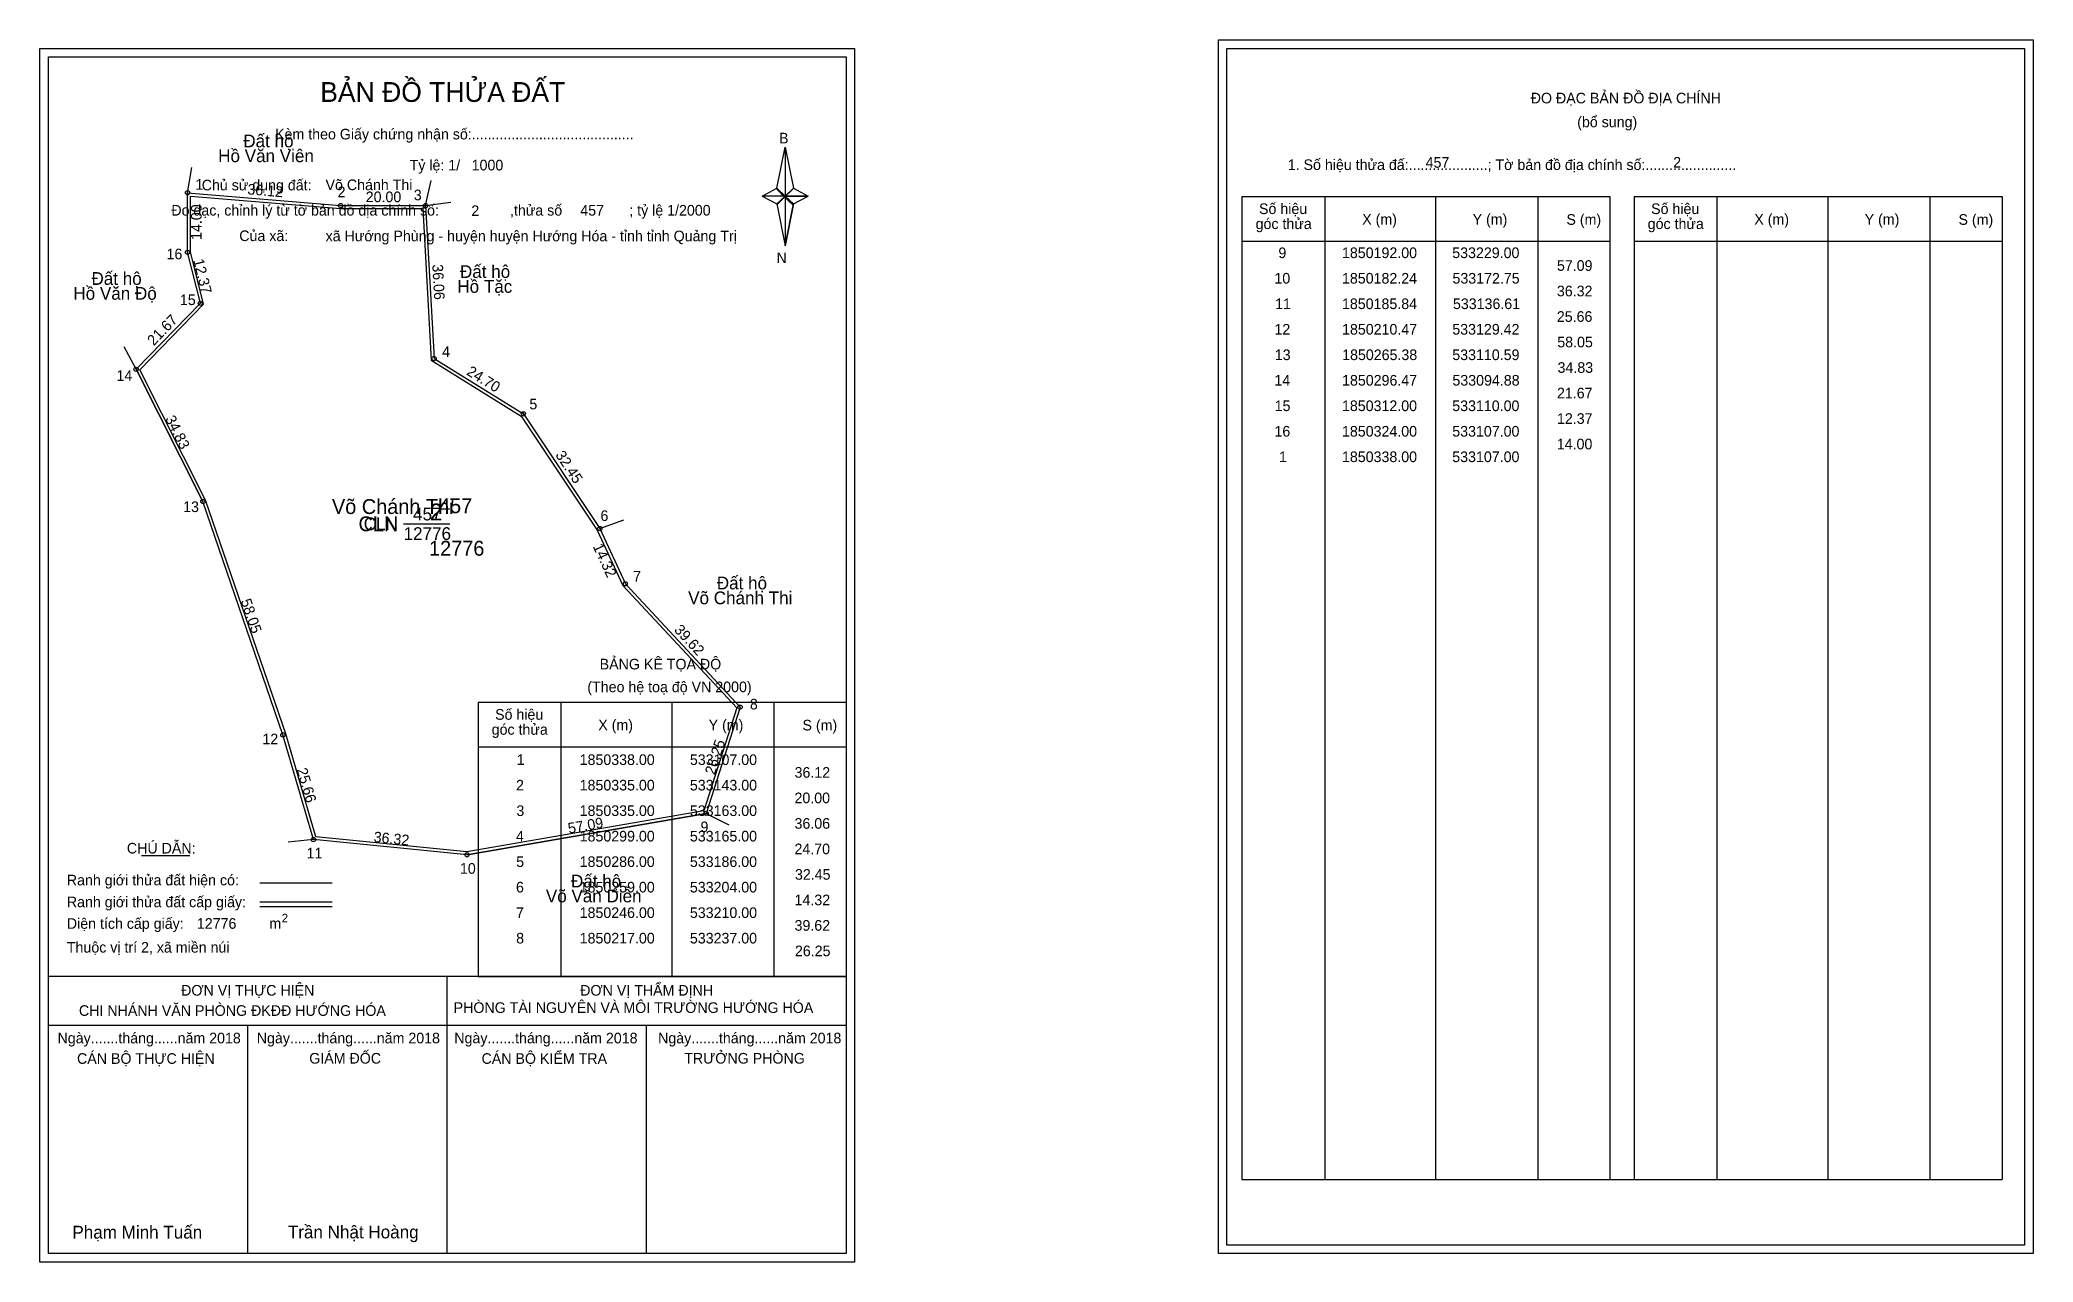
# Model space of a CAD drawing. Extents: x 533072 to 533541, y 1850086 to 1850374.
import ezdxf

# ---------------------------------------------------------------- set-up
doc = ezdxf.new("R2010")
doc.units = 0
for name, color, linetype in [('Level 1', 7, 'Continuous'), ('Level 10', 7, 'Continuous'), ('Level 11', 7, 'Continuous'), ('Level 13', 7, 'Continuous'), ('Level 2', 7, 'Continuous'), ('Level 27', 7, 'Continuous'), ('Level 3', 7, 'Continuous'), ('Level 36', 7, 'Continuous'), ('Level 4', 7, 'Continuous'), ('Level 49', 7, 'Continuous'), ('Level 5', 7, 'Continuous'), ('Level 53', 7, 'Continuous'), ('Level 55', 7, 'Continuous'), ('Level 6', 7, 'Continuous'), ('Level 63', 7, 'Continuous'), ('Level 7', 7, 'Continuous'), ('Level 9', 7, 'Continuous')]:
    doc.layers.add(name, color=color, linetype=linetype)

msp = doc.modelspace()

# ---------------------------------------------------------------- linework, layer by layer
at = {"layer": 'Level 1'}
for p, q in [((533351.56, 1850371.98), (533351.56, 1850371.98)), ((533074.24, 1850369.98), (533074.24, 1850369.98)), ((533245.66, 1850339.1), (533247.63, 1850348.74)), ((533247.63, 1850348.74), (533247.63, 1850337.22)), ((533247.63, 1850348.74), (533249.59, 1850339.1)), ((533242.21, 1850337.22), (533245.66, 1850339.1)), ((533245.66, 1850339.1), (533247.63, 1850337.22)), ((533247.48, 1850337), (533245.66, 1850338.88)), ((533249.45, 1850338.88), (533247.48, 1850337)), ((533247.48, 1850337), (533249.45, 1850338.88)), ((533249.59, 1850339.1), (533247.63, 1850337.22)), ((533247.63, 1850337.22), (533245.66, 1850335.38)), ((533247.48, 1850337), (533245.66, 1850335.16)), ((533245.66, 1850335.16), (533247.48, 1850337)), ((533245.66, 1850335.38), (533247.63, 1850325.52)), ((533249.45, 1850335.16), (533247.48, 1850337)), ((533247.63, 1850337.22), (533247.63, 1850325.52)), ((533247.63, 1850337.22), (533253.04, 1850337.22)), ((533247.63, 1850337.22), (533249.59, 1850335.38)), ((533249.59, 1850335.38), (533247.63, 1850325.52)), ((533249.59, 1850335.38), (533253.04, 1850337.22)), ((533355.09, 1850337.13), (533441.69, 1850337.13)), ((533374.68, 1850105.86), (533374.68, 1850337.13)), ((533400.75, 1850105.86), (533400.75, 1850337.13)), ((533424.73, 1850337.13), (533424.73, 1850105.86)), ((533441.69, 1850337.13), (533441.69, 1850105.86)), ((533447.35, 1850337.13), (533533.95, 1850337.13)), ((533466.94, 1850105.86), (533466.94, 1850337.13)), ((533493.01, 1850105.86), (533493.01, 1850337.13)), ((533516.98, 1850337.13), (533516.98, 1850105.86)), ((533533.95, 1850337.13), (533533.95, 1850105.86)), ((533355.09, 1850326.6), (533441.69, 1850326.6)), ((533447.35, 1850326.6), (533533.95, 1850326.6)), ((533175.33, 1850218.16), (533261.93, 1850218.16)), ((533194.92, 1850153.63), (533194.92, 1850218.16)), ((533220.99, 1850153.63), (533220.99, 1850218.16)), ((533244.96, 1850218.16), (533244.96, 1850153.63)), ((533175.33, 1850207.63), (533261.93, 1850207.63)), ((533096.15, 1850182.05), (533107.56, 1850182.05)), ((533124.02, 1850175.64), (533141.03, 1850175.64)), ((533124.02, 1850171.2), (533141.03, 1850171.2)), ((533124.02, 1850170.1), (533141.03, 1850170.1)), ((533181.06, 1850153.63), (533074.23, 1850153.63)), ((533261.93, 1850153.63), (533157.09, 1850153.63)), ((533168.08, 1850088.41), (533168.08, 1850153.63)), ((533175.33, 1850153.63), (533261.93, 1850153.63)), ((533261.93, 1850142.08), (533074.23, 1850142.08)), ((533121.16, 1850088.41), (533121.16, 1850142.08)), ((533215.01, 1850088.41), (533215.01, 1850142.08)), ((533355.09, 1850105.86), (533533.95, 1850105.86)), ((533539.26, 1850090.41), (533539.26, 1850090.41)), ((533261.93, 1850088.41), (533261.93, 1850088.41))]:
    msp.add_line(p, q, dxfattribs=at)
for points in [[(533245.66, 1850339.1), (533247.63, 1850348.74), (533247.63, 1850337.22)], [(533247.63, 1850337.22), (533249.59, 1850339.1), (533253.04, 1850337.22)], [(533242.21, 1850337.22), (533245.66, 1850335.38), (533247.63, 1850337.22)], [(533247.63, 1850337.22), (533247.63, 1850325.52), (533249.59, 1850335.38)]]:
    msp.add_lwpolyline(points, close=True, dxfattribs=at)
at = {"layer": 'Level 10'}
for p, q in [((533094.88, 1850296.47), (533110.59, 1850265.38)), ((533172.75, 1850182.24), (533229, 1850192))]:
    msp.add_line(p, q, dxfattribs=at)
for points in [[(533107, 1850324), (533107, 1850338), (533143, 1850335), (533163, 1850335), (533165, 1850299), (533186, 1850286), (533204, 1850259), (533210, 1850246), (533237, 1850217), (533229, 1850192), (533172.75, 1850182.24), (533136.61, 1850185.84), (533129.42, 1850210.47), (533110.59, 1850265.38), (533094.88, 1850296.47), (533110, 1850312)], [(533107.7, 1850324.09), (533107.7, 1850337.24), (533142.97, 1850334.3), (533162.34, 1850334.3), (533164.32, 1850298.6), (533185.5, 1850285.48), (533203.39, 1850258.66), (533209.41, 1850245.6), (533236.21, 1850216.82), (533228.46, 1850192.62), (533172.72, 1850182.95), (533137.15, 1850186.49), (533130.09, 1850210.68), (533111.24, 1850265.65), (533095.73, 1850296.34), (533110.77, 1850311.79)]]:
    msp.add_lwpolyline(points, close=True, dxfattribs=at)
at = {"layer": 'Level 11'}
for centre in [(533107, 1850338), (533143, 1850335), (533163, 1850335), (533107, 1850324), (533107, 1850324), (533110, 1850312), (533094.88, 1850296.47), (533165, 1850299), (533186, 1850286), (533110.59, 1850265.38), (533204, 1850259), (533210, 1850246), (533237, 1850217), (533129.42, 1850210.47), (533229, 1850192), (533136.61, 1850185.84), (533172.75, 1850182.24)]:
    msp.add_circle(centre, 0.5, dxfattribs=at)
at = {"layer": 'Level 27'}
for p, q in [((533107, 1850338), (533107.99, 1850343.92)), ((533163, 1850335), (533164.3, 1850340.86)), ((533163, 1850335), (533168.95, 1850335.76)), ((533094.88, 1850296.47), (533092.06, 1850301.76)), ((533204, 1850259), (533209.65, 1850261.03)), ((533229, 1850192), (533234.37, 1850189.32)), ((533136.61, 1850185.84), (533130.64, 1850185.23))]:
    msp.add_line(p, q, dxfattribs=at)
at = {"layer": 'Level 3'}
for p, q in [((533355.09, 1850337.13), (533355.09, 1850105.86)), ((533447.35, 1850337.13), (533447.35, 1850105.86)), ((533175.33, 1850218.16), (533175.33, 1850153.63))]:
    msp.add_line(p, q, dxfattribs=at)
at = {"layer": 'Level 63'}
for points in [[(533072.23, 1850371.98), (533263.93, 1850371.98), (533263.93, 1850086.41), (533072.23, 1850086.41)], [(533349.56, 1850373.98), (533541.26, 1850373.98), (533541.26, 1850088.41), (533349.56, 1850088.41)], [(533351.56, 1850371.98), (533539.26, 1850371.98), (533539.26, 1850090.41), (533351.56, 1850090.41)], [(533074.23, 1850369.98), (533261.93, 1850369.98), (533261.93, 1850088.41), (533074.23, 1850088.41)]]:
    msp.add_lwpolyline(points, close=True, dxfattribs=at)
at = {"layer": 'Level 9'}
msp.add_line((533157.82, 1850260.12), (533168.74, 1850260.12), dxfattribs=at)

# ---------------------------------------------------------------- texts
at = {"layer": 'Level 1'}
for s, height, p in [('BẢN ĐỒ THỬA ĐẤT', 4.6657, (533138.2, 1850359.39)), ('ĐO ĐẠC BẢN ĐỒ ĐỊA CHÍNH', 2.5, (533423.04, 1850359.04)), ('Kèm theo Giấy chứng nhận số:.........................................', 2.5, (533127.58, 1850350.56)), ('B', 2.5, (533246.17, 1850349.62)), ('(bổ sung)', 2.5, (533433.98, 1850353.42)), ('1. Số hiệu thửa đấ:....................; Tờ bản đồ địa chính số:.......................', 2.5, (533365.87, 1850343.36)), ('Chủ sử dụng đất:', 2.5, (533110.32, 1850338.57)), ('Đo đạc, chỉnh lý từ tờ bản đồ địa chính số:                  ,thửa số                 ; tỷ lệ 1/2000', 2.5, (533103.17, 1850332.64)), ('Số hiệu', 2.5, (533359.11, 1850333)), ('Số hiệu', 2.5, (533451.37, 1850333)), ('Của xã:', 2.5, (533119.16, 1850326.64)), ('góc thửa', 2.5, (533358.31, 1850329.47)), ('X (m)', 2.5, (533383.39, 1850330.52)), ('Y (m)', 2.5, (533409.37, 1850330.52)), ('S (m)', 2.5, (533431.44, 1850330.47)), ('góc thửa', 2.5, (533450.57, 1850329.47)), ('X (m)', 2.5, (533475.65, 1850330.52)), ('Y (m)', 2.5, (533501.62, 1850330.52)), ('S (m)', 2.5, (533523.7, 1850330.47)), ('N', 2.5, (533245.57, 1850321.45)), ('BẢNG KÊ TỌA ĐỘ', 2.5, (533203.96, 1850225.86)), ('(Theo hệ toạ độ VN 2000)', 2.5, (533201.06, 1850220.5)), ('Số hiệu', 2.5, (533179.35, 1850214.02)), ('góc thửa', 2.5, (533178.55, 1850210.49)), ('X (m)', 2.5, (533203.63, 1850211.55)), ('Y (m)', 2.5, (533229.6, 1850211.55)), ('S (m)', 2.5, (533251.68, 1850211.5)), ('CHÚ DẪN:', 2.5, (533092.71, 1850182.55)), ('Ranh giới thửa đất hiện có:', 2.5, (533078.58, 1850175.05)), ('Ranh giới thửa đất cấp giấy:', 2.5, (533078.58, 1850169.91)), ('Diện tích cấp giấy:', 2.5, (533078.58, 1850164.83)), ('m', 2.5, (533126.24, 1850164.85)), ('2', 2, (533129.14, 1850166.36)), ('Thuộc vị trí 2, xã miền núi', 2.5, (533078.58, 1850159.23)), ('ĐƠN VỊ THỰC HIỆN', 2.5, (533105.47, 1850149.11)), ('ĐƠN VỊ THẨM ĐỊNH', 2.5, (533199.37, 1850149.11)), ('CHI NHÁNH VĂN PHÒNG ĐKĐĐ HƯỚNG HÓA', 2.5, (533081.43, 1850144.35)), ('PHÒNG TÀI NGUYÊN VÀ MÔI TRƯỜNG HƯỚNG HÓA', 2.5, (533169.6, 1850145.04)), ('Ngày.......tháng......năm 2018', 2.5, (533076.4, 1850137.88)), ('CÁN BỘ THỰC HIỆN', 2.5, (533080.98, 1850133.06)), ('Ngày.......tháng......năm 2018', 2.5, (533123.27, 1850137.88)), ('GIÁM ĐỐC', 2.5, (533135.62, 1850133.12)), ('Ngày.......tháng......năm 2018', 2.5, (533169.75, 1850137.88)), ('CÁN BỘ KIỂM TRA', 2.5, (533176.16, 1850133.06)), ('Ngày.......tháng......năm 2018', 2.5, (533217.71, 1850137.88)), ('TRƯỞNG PHÒNG', 2.5, (533223.85, 1850133.12)), ('Phạm Minh Tuấn', 3, (533079.89, 1850091.95)), ('Trần Nhật Hoàng', 3, (533130.59, 1850092))]:
    msp.add_text(s, height=height, dxfattribs=at).set_placement(p)
at = {"layer": 'Level 11'}
msp.add_text('Tỷ lệ: 1/', height=2.5, dxfattribs=at).set_placement((533159.24, 1850343.25))
at = {"layer": 'Level 13'}
for s, p in [('457', (533160.05, 1850260.92)), ('CLN', (533148.43, 1850258.62)), ('12776', (533157.82, 1850256.32))]:
    msp.add_text(s, height=3, dxfattribs=at).set_placement(p)
at = {"layer": 'Level 2'}
msp.add_text('Võ Chánh Thi', height=3.5, dxfattribs=at).set_placement((533140.96, 1850262.43))
at = {"layer": 'Level 3'}
msp.add_text('CLN', height=3.5, dxfattribs=at).set_placement((533147.2, 1850258.37))
at = {"layer": 'Level 36'}
for s, p in [('Đất hộ', (533120.11, 1850348.71)), ('Hồ Văn Viên', (533114.19, 1850345.21)), ('Đất hộ', (533084.37, 1850316.34)), ('Đất hộ', (533171.09, 1850317.97)), ('Hồ Văn Độ', (533080.12, 1850312.84)), ('Hồ Tặc', (533170.47, 1850314.47)), ('Võ Chánh Thi', (533224.78, 1850241.2)), ('Đất hộ', (533231.52, 1850244.7)), ('Võ Văn Diễn', (533191.3, 1850171.06)), ('Đất hộ', (533197.21, 1850174.56))]:
    msp.add_text(s, height=3, dxfattribs=at).set_placement(p)
at = {"layer": 'Level 4'}
msp.add_text('457', height=3.5, dxfattribs=at).set_placement((533166.16, 1850262.62))
at = {"layer": 'Level 49'}
for s, rotation, p in [('36.12', 355.2364, (533121, 1850337.64)), ('20.00', 360, (533148.91, 1850335.8)), ('14.00', 90, (533110.3, 1850326.91)), ('12.37', 284.0362, (533108.29, 1850322.14)), ('36.06', 273.1798, (533164.57, 1850321.12)), ('21.67', 45.7664, (533099.03, 1850301.88)), ('24.70', 328.2405, (533172.44, 1850295.33)), ('34.83', 296.8078, (533101.64, 1850284.86)), ('32.45', 303.6901, (533193.43, 1850276.3)), ('14.32', 294.7751, (533202.29, 1850254.82)), ('58.05', 288.9281, (533119.45, 1850242)), ('39.62', 312.9546, (533221.31, 1850235.03)), ('26.25', 72.2553, (533231.01, 1850200.9)), ('25.66', 286.2736, (533132.64, 1850202.3)), ('57.09', 9.8435, (533196.72, 1850187.21)), ('36.32', 354.3114, (533150.7, 1850185.24))]:
    msp.add_text(s, height=2.5, rotation=rotation, dxfattribs=at).set_placement(p)
at = {"layer": 'Level 5'}
msp.add_text('12776', height=3.5, dxfattribs=at).set_placement((533163.81, 1850252.62))
at = {"layer": 'Level 53'}
for s, p in [('9', (533363.67, 1850322.64)), ('1850192.00', (533378.63, 1850322.64)), ('533229.00', (533404.58, 1850322.64)), ('10', (533362.73, 1850316.64)), ('1850182.24', (533378.63, 1850316.64)), ('533172.75', (533404.63, 1850316.64)), ('57.09', (533429.21, 1850319.64)), ('36.32', (533429.2, 1850313.64)), ('11', (533362.89, 1850310.64)), ('1850185.84', (533378.63, 1850310.64)), ('533136.61', (533404.74, 1850310.64)), ('25.66', (533429.19, 1850307.64)), ('12', (533362.74, 1850304.64)), ('1850210.47', (533378.65, 1850304.64)), ('533129.42', (533404.59, 1850304.64)), ('13', (533362.82, 1850298.64)), ('1850265.38', (533378.67, 1850298.64)), ('533110.59', (533404.59, 1850298.64)), ('58.05', (533429.29, 1850301.64)), ('34.83', (533429.36, 1850295.64)), ('14', (533362.73, 1850292.64)), ('1850296.47', (533378.65, 1850292.64)), ('533094.88', (533404.62, 1850292.64)), ('21.67', (533429.22, 1850289.64)), ('15', (533362.79, 1850286.64)), ('1850312.00', (533378.63, 1850286.64)), ('533110.00', (533404.58, 1850286.64)), ('16', (533362.74, 1850280.64)), ('1850324.00', (533378.63, 1850280.64)), ('533107.00', (533404.58, 1850280.64)), ('12.37', (533429.22, 1850283.64)), ('1', (533363.81, 1850274.64)), ('1850338.00', (533378.63, 1850274.64)), ('533107.00', (533404.58, 1850274.64)), ('14.00', (533429.18, 1850277.64)), ('1', (533184.43, 1850203.38)), ('1850338.00', (533199.25, 1850203.38)), ('533107.00', (533225.19, 1850203.38)), ('36.12', (533249.82, 1850200.38)), ('2', (533184.28, 1850197.38)), ('1850335.00', (533199.25, 1850197.38)), ('533143.00', (533225.19, 1850197.38)), ('3', (533184.36, 1850191.38)), ('1850335.00', (533199.25, 1850191.38)), ('533163.00', (533225.19, 1850191.38)), ('20.00', (533249.8, 1850194.38)), ('4', (533184.27, 1850185.38)), ('1850299.00', (533199.25, 1850185.38)), ('533165.00', (533225.19, 1850185.38)), ('36.06', (533249.81, 1850188.38)), ('24.70', (533249.8, 1850182.38)), ('5', (533184.32, 1850179.38)), ('1850286.00', (533199.25, 1850179.38)), ('533186.00', (533225.19, 1850179.38)), ('32.45', (533249.91, 1850176.38)), ('6', (533184.27, 1850173.38)), ('1850259.00', (533199.25, 1850173.38)), ('533204.00', (533225.19, 1850173.38)), ('7', (533184.28, 1850167.38)), ('1850246.00', (533199.25, 1850167.38)), ('533210.00', (533225.19, 1850167.38)), ('14.32', (533249.82, 1850170.38)), ('39.62', (533249.82, 1850164.38)), ('8', (533184.31, 1850161.38)), ('1850217.00', (533199.25, 1850161.38)), ('533237.00', (533225.19, 1850161.38)), ('26.25', (533249.91, 1850158.38))]:
    msp.add_text(s, height=2.5, dxfattribs=at).set_placement(p)
at = {"layer": 'Level 55'}
for s, height, p in [('452', 0.11, (533106.88, 1850337.89)), ('451', 0.11, (533106.89, 1850337.89)), ('1', 0.4, (533106.89, 1850338)), ('452', 0.11, (533142.88, 1850334.89)), ('2', 0.4, (533142.86, 1850335)), ('452', 0.11, (533162.88, 1850334.89)), ('3', 0.4, (533162.88, 1850335)), ('0', 0.11, (533162.96, 1850334.89)), ('0', 0.11, (533162.96, 1850334.89)), ('16', 0.4, (533106.72, 1850324)), ('451', 0.11, (533106.89, 1850323.89)), ('15', 0.4, (533109.72, 1850312)), ('451', 0.11, (533109.89, 1850311.89)), ('14', 0.4, (533094.59, 1850296.47)), ('451', 0.11, (533094.77, 1850296.36)), ('0', 0.11, (533094.84, 1850296.36)), ('4', 0.4, (533164.86, 1850299)), ('0', 0.11, (533164.96, 1850298.89)), ('0', 0.11, (533164.96, 1850298.89)), ('5', 0.4, (533185.87, 1850286)), ('0', 0.11, (533185.96, 1850285.89)), ('0', 0.11, (533185.96, 1850285.89)), ('13', 0.4, (533110.32, 1850265.38)), ('0', 0.11, (533110.55, 1850265.27)), ('6', 0.4, (533203.86, 1850259)), ('0', 0.11, (533203.96, 1850258.89)), ('0', 0.11, (533203.96, 1850258.89)), ('0', 0.11, (533203.96, 1850258.89)), ('0', 0.11, (533203.96, 1850258.89)), ('7', 0.4, (533209.87, 1850246)), ('0', 0.11, (533209.96, 1850245.89)), ('0', 0.11, (533209.96, 1850245.89)), ('8', 0.4, (533236.87, 1850217)), ('0', 0.11, (533236.96, 1850216.89)), ('0', 0.11, (533236.96, 1850216.89)), ('12', 0.4, (533129.14, 1850210.47)), ('0', 0.11, (533129.38, 1850210.36)), ('9', 0.4, (533228.86, 1850192)), ('465', 0.11, (533228.88, 1850191.89)), ('0', 0.11, (533228.96, 1850191.89)), ('0', 0.11, (533228.96, 1850191.89)), ('11', 0.4, (533136.35, 1850185.84)), ('465', 0.11, (533136.49, 1850185.73)), ('0', 0.11, (533136.57, 1850185.73)), ('10', 0.4, (533172.47, 1850182.24)), ('465', 0.11, (533172.63, 1850182.13))]:
    msp.add_text(s, height=height, dxfattribs=at).set_placement(p)
at = {"layer": 'Level 6'}
for s, p in [('1000', (533173.84, 1850343.27)), ('457', (533398.32, 1850343.9)), ('2', (533456.56, 1850343.92)), ('Võ Chánh Thi', (533139.46, 1850338.63)), ('2', (533173.76, 1850332.55)), ('457', (533199.4, 1850332.63)), ('xã Hướng Phùng - huyện huyện Hướng Hóa - tỉnh tỉnh Quảng Trị', (533139.47, 1850326.59)), ('12776', (533109.18, 1850164.84))]:
    msp.add_text(s, height=2.5, dxfattribs=at).set_placement(p)
at = {"layer": 'Level 7'}
msp.add_text('2', height=4, dxfattribs=at).set_placement((533163.98, 1850260.9))
at = {"layer": 'Level 9'}
for s, p in [('1', (533108.83, 1850338.72)), ('2', (533142.29, 1850336.95)), ('3', (533160.23, 1850336.25)), ('16', (533102.05, 1850322.36)), ('15', (533105.19, 1850311.58)), ('4', (533166.89, 1850299.38)), ('14', (533090.26, 1850293.75)), ('5', (533187.42, 1850287.05)), ('13', (533105.95, 1850262.89)), ('6', (533204.15, 1850260.79)), ('7', (533211.82, 1850246.53)), ('8', (533239.31, 1850216.45)), ('12', (533124.6, 1850208.25)), ('9', (533227.69, 1850187.58)), ('11', (533134.99, 1850181.39)), ('10', (533171.08, 1850177.79))]:
    msp.add_text(s, height=2.5, dxfattribs=at).set_placement(p)

doc.saveas('drawing.dxf')
